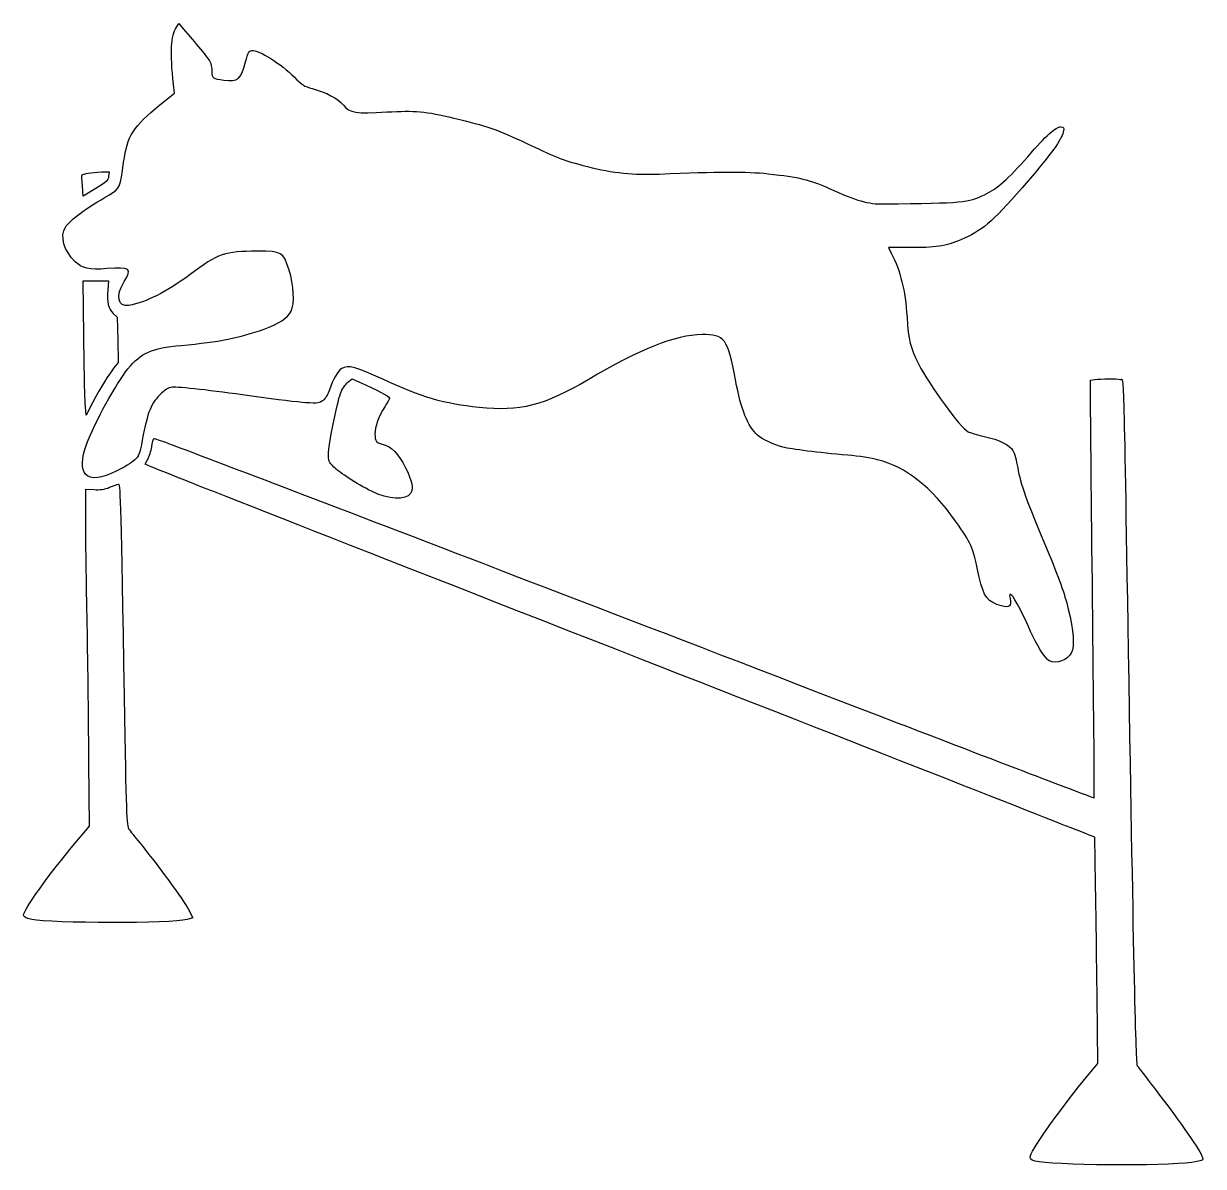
# Model space of a CAD drawing. Header units: centimetres. Extents: x -14 to 14.7, y -16.4 to 11.5.
import ezdxf

# ---------------------------------------------------------------- set-up
doc = ezdxf.new("R2010")
doc.units = ezdxf.units.CM
doc.header["$MEASUREMENT"] = 0
doc.layers.add('Layer 1', color=7, linetype='Continuous')

msp = doc.modelspace()

# ---------------------------------------------------------------- linework, layer by layer
at = {"layer": 'Layer 1'}
for points, knots in [([(-10.3117, 11.37356), (-10.44576, 11.16895), (-10.46692, 10.75973), (-10.38578, 9.98009), (-10.38578, 9.98009), (-10.38578, 9.98009), (-10.36109, 9.7649), (-10.36109, 9.7649), (-10.36109, 9.7649), (-10.36109, 9.7649), (-10.71387, 9.47915), (-10.71387, 9.47915), (-10.71387, 9.47915), (-11.36298, 8.95351), (-11.51468, 8.71715), (-11.59934, 8.08568), (-11.59934, 8.08568), (-11.68048, 7.46479), (-11.69459, 7.43304), (-11.94153, 7.2884), (-11.94153, 7.2884), (-12.52714, 6.95679), (-12.9152, 6.67104), (-13.02103, 6.49465), (-13.02103, 6.49465), (-13.15861, 6.26887), (-13.05984, 5.92315), (-12.78114, 5.65504), (-12.78114, 5.65504), (-12.60828, 5.48923), (-12.44247, 5.45043), (-12.00856, 5.48571), (-12.00856, 5.48571), (-11.43706, 5.52804), (-11.38767, 5.48924), (-11.58523, 5.17174), (-11.58523, 5.17174), (-11.80042, 4.82249), (-11.74398, 4.53674), (-11.46881, 4.58613), (-11.46881, 4.58613), (-11.04548, 4.66374), (-10.5657, 4.90716), (-9.97656, 5.3446), (-9.97656, 5.3446), (-9.28864, 5.85613), (-9.13342, 5.90904), (-8.33614, 5.90904), (-8.33614, 5.90904), (-7.72583, 5.90904), (-7.71172, 5.90198), (-7.56356, 5.45043), (-7.56356, 5.45043), (-7.44362, 5.09765), (-7.42245, 4.62846), (-7.51417, 4.44501), (-7.51417, 4.44501), (-7.59531, 4.28626), (-7.82461, 4.13457), (-8.17034, 4.01109), (-8.17034, 4.01109), (-8.79828, 3.78884), (-9.23926, 3.70417), (-10.19528, 3.61245), (-10.19528, 3.61245), (-10.92553, 3.54542), (-11.16895, 3.43959), (-11.4935, 3.04095), (-11.4935, 3.04095), (-11.78983, 2.67406), (-12.30136, 1.74273), (-12.50597, 1.19945), (-12.50597, 1.19945), (-12.63297, 0.86784), (-12.64003, 0.57856), (-12.53066, 0.4692), (-12.53066, 0.4692), (-12.3966, 0.33514), (-12.13908, 0.36337), (-11.76513, 0.55034), (-11.76513, 0.55034), (-11.5958, 0.63501), (-11.40177, 0.75495), (-11.33827, 0.8114), (-11.33827, 0.8114), (-11.22891, 0.90665), (-11.21127, 0.94898), (-11.14424, 1.30529), (-11.14424, 1.30529), (-11.01371, 2.00379), (-10.92905, 2.2084), (-10.67505, 2.44476), (-10.67505, 2.44476), (-10.54452, 2.5647), (-10.48808, 2.59293), (-10.37519, 2.59293), (-10.37519, 2.59293), (-10.14236, 2.59293), (-9.26747, 2.49062), (-8.36083, 2.3601), (-8.36083, 2.3601), (-7.88458, 2.29307), (-7.34483, 2.22604), (-7.16139, 2.21546), (-7.16139, 2.21546), (-6.85447, 2.19782), (-6.8192, 2.20488), (-6.731, 2.2719), (-6.731, 2.2719), (-6.67808, 2.31423), (-6.61106, 2.42359), (-6.57931, 2.53296), (-6.57931, 2.53296), (-6.5017, 2.76932), (-6.36764, 3.00568), (-6.27945, 3.05154), (-6.27945, 3.05154), (-6.11364, 3.13973), (-5.93373, 3.09387), (-5.27756, 2.78696), (-5.27756, 2.78696), (-4.32153, 2.34599), (-3.78531, 2.18724), (-2.92806, 2.09904), (-2.92806, 2.09904), (-1.92617, 1.99321), (-1.34056, 2.14137), (-0.26812, 2.77637), (-0.26812, 2.77637), (0.98424, 3.5172), (1.87324, 3.86998), (2.50471, 3.87704), (2.50471, 3.87704), (3.06915, 3.88057), (3.13971, 3.78532), (3.33021, 2.76932), (3.33021, 2.76932), (3.46779, 2.03907), (3.63007, 1.62985), (3.86643, 1.42524), (3.86643, 1.42524), (3.97932, 1.32646), (4.27565, 1.18888), (4.48732, 1.13243), (4.48732, 1.13243), (4.70957, 1.07599), (5.33046, 0.99837), (6.06776, 0.93487), (6.06776, 0.93487), (6.32882, 0.91018), (6.6569, 0.86431), (6.79801, 0.82551), (6.79801, 0.82551), (7.48945, 0.64912), (8.1174, 0.15523), (8.69595, -0.67027), (8.69595, -0.67027), (9.10164, -1.2453), (9.09459, -1.22766), (9.27803, -2.03905), (9.27803, -2.03905), (9.38739, -2.52941), (9.48264, -2.64936), (9.82131, -2.74108), (9.82131, -2.74108), (10.01887, -2.794), (10.06473, -2.75166), (10.02945, -2.55764), (10.02945, -2.55764), (10.00828, -2.44475), (10.01181, -2.4377), (10.06826, -2.48356), (10.06826, -2.48356), (10.13529, -2.54), (10.37518, -2.99509), (10.5304, -3.3655), (10.5304, -3.3655), (10.65387, -3.65831), (10.88671, -4.02872), (10.98548, -4.08164), (10.98548, -4.08164), (11.14776, -4.16983), (11.44762, -4.06047), (11.52876, -3.88056), (11.52876, -3.88056), (11.60637, -3.71475), (11.57815, -3.35139), (11.44762, -2.8187), (11.44762, -2.8187), (11.34884, -2.40948), (11.24301, -2.11314), (10.91493, -1.32998), (10.91493, -1.32998), (10.42104, -0.15876), (10.28699, 0.21871), (10.21643, 0.62794), (10.21643, 0.62794), (10.18468, 0.8008), (10.13176, 0.98777), (10.10001, 1.04775), (10.10001, 1.04775), (10.01534, 1.18886), (9.77545, 1.30528), (9.39445, 1.39347), (9.39445, 1.39347), (9.22512, 1.43228), (9.04873, 1.48519), (9.00287, 1.50636), (9.00287, 1.50636), (8.81943, 1.60161), (8.05037, 2.65289), (7.7999, 3.1503), (7.7999, 3.1503), (7.59529, 3.56305), (7.55296, 3.72886), (7.51415, 4.30388), (7.51415, 4.30388), (7.47182, 4.96005), (7.35893, 5.41866), (7.12962, 5.86669), (7.12962, 5.86669), (7.12962, 5.86669), (7.06259, 5.99722), (7.06259, 5.99722), (7.06259, 5.99722), (7.06259, 5.99722), (7.65173, 5.99722), (7.65173, 5.99722), (7.65173, 5.99722), (8.29379, 6.00075), (8.49487, 6.03603), (8.9182, 6.23005), (8.9182, 6.23005), (9.39445, 6.44524), (9.64845, 6.67455), (10.47395, 7.63058), (10.47395, 7.63058), (11.03487, 8.28675), (11.28181, 8.62894), (11.32414, 8.81239), (11.32414, 8.81239), (11.34883, 8.93233), (11.34531, 8.94292), (11.27122, 8.94292), (11.27122, 8.94292), (11.14069, 8.94292), (10.90786, 8.73478), (10.45983, 8.2162), (10.45983, 8.2162), (9.98711, 7.67292), (9.719, 7.43656), (9.4015, 7.28839), (9.4015, 7.28839), (8.98875, 7.09436), (8.91819, 7.08731), (6.94969, 7.06261), (6.94969, 7.06261), (6.56163, 7.05908), (6.29705, 7.13317), (5.60208, 7.44714), (5.60208, 7.44714), (5.12936, 7.65881), (4.89652, 7.71525), (4.12747, 7.79992), (4.12747, 7.79992), (3.58066, 7.85636), (2.9245, 7.85636), (1.47105, 7.79286), (1.47105, 7.79286), (0.85369, 7.76464), (0.33863, 7.81755), (-0.28226, 7.9763), (-0.28226, 7.9763), (-0.89962, 8.13505), (-0.95254, 8.15269), (-1.76393, 8.54074), (-1.76393, 8.54074), (-2.45537, 8.86882), (-2.75524, 8.97113), (-3.54193, 9.1581), (-3.54193, 9.1581), (-4.23337, 9.32391), (-4.4909, 9.34507), (-5.17529, 9.30627), (-5.17529, 9.30627), (-5.94435, 9.26041), (-6.07135, 9.28158), (-6.23715, 9.4756), (-6.23715, 9.4756), (-6.37826, 9.63788), (-6.65343, 9.78604), (-7.00268, 9.87777), (-7.00268, 9.87777), (-7.19318, 9.93069), (-7.25315, 9.96949), (-7.43307, 10.15294), (-7.43307, 10.15294), (-7.75057, 10.4775), (-8.30796, 10.83027), (-8.47376, 10.80558), (-8.47376, 10.80558), (-8.54079, 10.79852), (-8.56548, 10.75266), (-8.62545, 10.53041), (-8.62545, 10.53041), (-8.75245, 10.08238), (-8.79831, 10.04358), (-9.15462, 10.08591), (-9.15462, 10.08591), (-9.42979, 10.11766), (-9.4439, 10.12472), (-9.44743, 10.29758), (-9.44743, 10.29758), (-9.44743, 10.38225), (-9.4686, 10.48808), (-9.49329, 10.53394), (-9.49329, 10.53394), (-9.5321, 10.60802), (-9.8496, 10.99961), (-10.14593, 11.33475), (-10.14593, 11.33475), (-10.14593, 11.33475), (-10.25529, 11.46175), (-10.25529, 11.46175), (-10.25529, 11.46175), (-10.25529, 11.46175), (-10.31173, 11.37356), (-10.31173, 11.37356), (-10.31173, 11.37356), (-10.31173, 11.37356), (-10.3117, 11.37356), (-10.3117, 11.37356)], [0, 0, 0, 0, 0.01190476, 0.01190476, 0.01190476, 0.01190476, 0.02380952, 0.02380952, 0.02380952, 0.02380952, 0.03571429, 0.03571429, 0.03571429, 0.03571429, 0.04761905, 0.04761905, 0.04761905, 0.04761905, 0.05952381, 0.05952381, 0.05952381, 0.05952381, 0.07142857, 0.07142857, 0.07142857, 0.07142857, 0.08333333, 0.08333333, 0.08333333, 0.08333333, 0.0952381, 0.0952381, 0.0952381, 0.0952381, 0.10714286, 0.10714286, 0.10714286, 0.10714286, 0.11904762, 0.11904762, 0.11904762, 0.11904762, 0.13095238, 0.13095238, 0.13095238, 0.13095238, 0.14285714, 0.14285714, 0.14285714, 0.14285714, 0.1547619, 0.1547619, 0.1547619, 0.1547619, 0.16666667, 0.16666667, 0.16666667, 0.16666667, 0.17857143, 0.17857143, 0.17857143, 0.17857143, 0.19047619, 0.19047619, 0.19047619, 0.19047619, 0.20238095, 0.20238095, 0.20238095, 0.20238095, 0.21428571, 0.21428571, 0.21428571, 0.21428571, 0.22619048, 0.22619048, 0.22619048, 0.22619048, 0.23809524, 0.23809524, 0.23809524, 0.23809524, 0.25, 0.25, 0.25, 0.25, 0.26190476, 0.26190476, 0.26190476, 0.26190476, 0.27380952, 0.27380952, 0.27380952, 0.27380952, 0.28571429, 0.28571429, 0.28571429, 0.28571429, 0.29761905, 0.29761905, 0.29761905, 0.29761905, 0.30952381, 0.30952381, 0.30952381, 0.30952381, 0.32142857, 0.32142857, 0.32142857, 0.32142857, 0.33333333, 0.33333333, 0.33333333, 0.33333333, 0.3452381, 0.3452381, 0.3452381, 0.3452381, 0.35714286, 0.35714286, 0.35714286, 0.35714286, 0.36904762, 0.36904762, 0.36904762, 0.36904762, 0.38095238, 0.38095238, 0.38095238, 0.38095238, 0.39285714, 0.39285714, 0.39285714, 0.39285714, 0.4047619, 0.4047619, 0.4047619, 0.4047619, 0.41666667, 0.41666667, 0.41666667, 0.41666667, 0.42857143, 0.42857143, 0.42857143, 0.42857143, 0.44047619, 0.44047619, 0.44047619, 0.44047619, 0.45238095, 0.45238095, 0.45238095, 0.45238095, 0.46428571, 0.46428571, 0.46428571, 0.46428571, 0.47619048, 0.47619048, 0.47619048, 0.47619048, 0.48809524, 0.48809524, 0.48809524, 0.48809524, 0.5, 0.5, 0.5, 0.5, 0.51190476, 0.51190476, 0.51190476, 0.51190476, 0.52380952, 0.52380952, 0.52380952, 0.52380952, 0.53571429, 0.53571429, 0.53571429, 0.53571429, 0.54761905, 0.54761905, 0.54761905, 0.54761905, 0.55952381, 0.55952381, 0.55952381, 0.55952381, 0.57142857, 0.57142857, 0.57142857, 0.57142857, 0.58333333, 0.58333333, 0.58333333, 0.58333333, 0.5952381, 0.5952381, 0.5952381, 0.5952381, 0.60714286, 0.60714286, 0.60714286, 0.60714286, 0.61904762, 0.61904762, 0.61904762, 0.61904762, 0.63095238, 0.63095238, 0.63095238, 0.63095238, 0.64285714, 0.64285714, 0.64285714, 0.64285714, 0.6547619, 0.6547619, 0.6547619, 0.6547619, 0.66666667, 0.66666667, 0.66666667, 0.66666667, 0.67857143, 0.67857143, 0.67857143, 0.67857143, 0.69047619, 0.69047619, 0.69047619, 0.69047619, 0.70238095, 0.70238095, 0.70238095, 0.70238095, 0.71428571, 0.71428571, 0.71428571, 0.71428571, 0.72619048, 0.72619048, 0.72619048, 0.72619048, 0.73809524, 0.73809524, 0.73809524, 0.73809524, 0.75, 0.75, 0.75, 0.75, 0.76190476, 0.76190476, 0.76190476, 0.76190476, 0.77380952, 0.77380952, 0.77380952, 0.77380952, 0.78571429, 0.78571429, 0.78571429, 0.78571429, 0.79761905, 0.79761905, 0.79761905, 0.79761905, 0.80952381, 0.80952381, 0.80952381, 0.80952381, 0.82142857, 0.82142857, 0.82142857, 0.82142857, 0.83333333, 0.83333333, 0.83333333, 0.83333333, 0.8452381, 0.8452381, 0.8452381, 0.8452381, 0.85714286, 0.85714286, 0.85714286, 0.85714286, 0.86904762, 0.86904762, 0.86904762, 0.86904762, 0.88095238, 0.88095238, 0.88095238, 0.88095238, 0.89285714, 0.89285714, 0.89285714, 0.89285714, 0.9047619, 0.9047619, 0.9047619, 0.9047619, 0.91666667, 0.91666667, 0.91666667, 0.91666667, 0.92857143, 0.92857143, 0.92857143, 0.92857143, 0.94047619, 0.94047619, 0.94047619, 0.94047619, 0.95238095, 0.95238095, 0.95238095, 0.95238095, 0.96428571, 0.96428571, 0.96428571, 0.96428571, 0.97619048, 0.97619048, 0.97619048, 0.97619048, 1, 1, 1, 1]), ([(-12.46364, 7.81403), (-12.5342, 7.79992), (-12.60122, 7.78228), (-12.61181, 7.77522), (-12.61181, 7.77522), (-12.61887, 7.76464), (-12.61887, 7.64469), (-12.60475, 7.50711), (-12.60475, 7.50711), (-12.60475, 7.50711), (-12.58358, 7.25664), (-12.58358, 7.25664), (-12.58358, 7.25664), (-12.58358, 7.25664), (-12.28019, 7.44008), (-12.28019, 7.44008), (-12.28019, 7.44008), (-12.01208, 7.60236), (-11.9768, 7.63764), (-11.96622, 7.73641), (-11.96622, 7.73641), (-11.96622, 7.73641), (-11.95564, 7.8493), (-11.95564, 7.8493), (-11.95564, 7.8493), (-11.95564, 7.8493), (-12.14261, 7.84577), (-12.14261, 7.84577), (-12.14261, 7.84577), (-12.24492, 7.84224), (-12.38955, 7.82813), (-12.46364, 7.81402), (-12.46364, 7.81402), (-12.46364, 7.81402), (-12.46364, 7.81403), (-12.46364, 7.81403)], [0, 0, 0, 0, 0.1, 0.1, 0.1, 0.1, 0.2, 0.2, 0.2, 0.2, 0.3, 0.3, 0.3, 0.3, 0.4, 0.4, 0.4, 0.4, 0.5, 0.5, 0.5, 0.5, 0.6, 0.6, 0.6, 0.6, 0.7, 0.7, 0.7, 0.7, 0.8, 0.8, 0.8, 0.8, 1, 1, 1, 1]), ([(-12.573, 3.84528), (-12.56242, 3.10797), (-12.54831, 2.37067), (-12.53772, 2.20839), (-12.53772, 2.20839), (-12.53772, 2.20839), (-12.51655, 1.91206), (-12.51655, 1.91206), (-12.51655, 1.91206), (-12.51655, 1.91206), (-12.35074, 2.22603), (-12.35074, 2.22603), (-12.35074, 2.22603), (-12.1426, 2.61761), (-11.9768, 2.88925), (-11.83568, 3.06564), (-11.83568, 3.06564), (-11.83568, 3.06564), (-11.72985, 3.1997), (-11.72985, 3.1997), (-11.72985, 3.1997), (-11.72985, 3.1997), (-11.74043, 3.75003), (-11.74043, 3.75003), (-11.74043, 3.75003), (-11.74043, 3.75003), (-11.75454, 4.30036), (-11.75454, 4.30036), (-11.75454, 4.30036), (-11.75454, 4.30036), (-11.85332, 4.39208), (-11.85332, 4.39208), (-11.85332, 4.39208), (-11.97326, 4.50497), (-12.00854, 4.66725), (-11.98738, 4.96711), (-11.98738, 4.96711), (-11.98738, 4.96711), (-11.96974, 5.18583), (-11.96974, 5.18583), (-11.96974, 5.18583), (-11.96974, 5.18583), (-12.28018, 5.18583), (-12.28018, 5.18583), (-12.28018, 5.18583), (-12.28018, 5.18583), (-12.5871, 5.18583), (-12.5871, 5.18583), (-12.5871, 5.18583), (-12.5871, 5.18583), (-12.57299, 3.84527), (-12.57299, 3.84527), (-12.57299, 3.84527), (-12.57299, 3.84527), (-12.573, 3.84528), (-12.573, 3.84528)], [0, 0, 0, 0, 0.06666667, 0.06666667, 0.06666667, 0.06666667, 0.13333333, 0.13333333, 0.13333333, 0.13333333, 0.2, 0.2, 0.2, 0.2, 0.26666667, 0.26666667, 0.26666667, 0.26666667, 0.33333333, 0.33333333, 0.33333333, 0.33333333, 0.4, 0.4, 0.4, 0.4, 0.46666667, 0.46666667, 0.46666667, 0.46666667, 0.53333333, 0.53333333, 0.53333333, 0.53333333, 0.6, 0.6, 0.6, 0.6, 0.66666667, 0.66666667, 0.66666667, 0.66666667, 0.73333333, 0.73333333, 0.73333333, 0.73333333, 0.8, 0.8, 0.8, 0.8, 0.86666667, 0.86666667, 0.86666667, 0.86666667, 1, 1, 1, 1]), ([(12.09322, 2.77989), (12.09322, 2.77989), (11.99444, 2.76578), (11.99444, 2.76578), (11.99444, 2.76578), (11.99444, 2.76578), (11.99444, 2.03553), (11.99444, 2.03553), (11.99444, 2.03553), (11.99444, 1.63336), (12.01913, -0.65616), (12.04736, -3.05153), (12.04736, -3.05153), (12.07205, -5.44689), (12.08969, -7.41539), (12.08264, -7.42245), (12.08264, -7.42245), (12.07206, -7.42951), (9.91306, -6.60401), (7.27781, -5.59153), (7.27781, -5.59153), (-3.43958, -1.46403), (-10.81616, 1.35819), (-10.85144, 1.34408), (-10.85144, 1.34408), (-10.87261, 1.33702), (-10.90083, 1.2453), (-10.91494, 1.13947), (-10.91494, 1.13947), (-10.92905, 1.03716), (-10.97138, 0.89958), (-11.01019, 0.83608), (-11.01019, 0.83608), (-11.01019, 0.83608), (-11.07722, 0.71966), (-11.07722, 0.71966), (-11.07722, 0.71966), (-11.07722, 0.71966), (-10.92553, 0.65263), (-10.92553, 0.65263), (-10.92553, 0.65263), (-10.68917, 0.5468), (-5.59506, -1.45345), (1.02305, -4.03931), (1.02305, -4.03931), (6.07836, -6.01487), (11.28183, -8.05745), (11.94505, -8.32556), (11.94505, -8.32556), (11.94505, -8.32556), (12.09322, -8.382), (12.09322, -8.382), (12.09322, -8.382), (12.09322, -8.382), (12.11439, -9.51794), (12.11439, -9.51794), (12.11439, -9.51794), (12.12497, -10.14236), (12.14261, -11.38413), (12.1532, -12.27666), (12.1532, -12.27666), (12.1532, -12.27666), (12.17084, -13.89944), (12.17084, -13.89944), (12.17084, -13.89944), (12.17084, -13.89944), (11.92037, -14.1993), (11.92037, -14.1993), (11.92037, -14.1993), (11.35593, -14.87663), (10.5657, -15.9773), (10.5269, -16.14663), (10.5269, -16.14663), (10.50926, -16.2313), (10.51984, -16.24541), (10.64332, -16.28069), (10.64332, -16.28069), (11.01021, -16.38652), (13.79715, -16.41122), (14.45685, -16.31244), (14.45685, -16.31244), (14.72496, -16.27363), (14.74613, -16.26305), (14.72496, -16.19602), (14.72496, -16.19602), (14.67557, -16.03727), (14.23107, -15.39521), (13.55021, -14.50621), (13.55021, -14.50621), (13.3456, -14.23457), (13.15863, -13.99115), (13.13393, -13.9594), (13.13393, -13.9594), (13.0916, -13.8959), (13.04221, -11.74748), (12.91168, -3.8629), (12.91168, -3.8629), (12.79174, 3.33377), (12.80585, 2.76227), (12.72118, 2.78343), (12.72118, 2.78343), (12.64004, 2.8046), (12.24493, 2.80107), (12.09324, 2.7799), (12.09324, 2.7799), (12.09324, 2.7799), (12.09322, 2.77989), (12.09322, 2.77989)], [0, 0, 0, 0, 0.03571429, 0.03571429, 0.03571429, 0.03571429, 0.07142857, 0.07142857, 0.07142857, 0.07142857, 0.10714286, 0.10714286, 0.10714286, 0.10714286, 0.14285714, 0.14285714, 0.14285714, 0.14285714, 0.17857143, 0.17857143, 0.17857143, 0.17857143, 0.21428571, 0.21428571, 0.21428571, 0.21428571, 0.25, 0.25, 0.25, 0.25, 0.28571429, 0.28571429, 0.28571429, 0.28571429, 0.32142857, 0.32142857, 0.32142857, 0.32142857, 0.35714286, 0.35714286, 0.35714286, 0.35714286, 0.39285714, 0.39285714, 0.39285714, 0.39285714, 0.42857143, 0.42857143, 0.42857143, 0.42857143, 0.46428571, 0.46428571, 0.46428571, 0.46428571, 0.5, 0.5, 0.5, 0.5, 0.53571429, 0.53571429, 0.53571429, 0.53571429, 0.57142857, 0.57142857, 0.57142857, 0.57142857, 0.60714286, 0.60714286, 0.60714286, 0.60714286, 0.64285714, 0.64285714, 0.64285714, 0.64285714, 0.67857143, 0.67857143, 0.67857143, 0.67857143, 0.71428571, 0.71428571, 0.71428571, 0.71428571, 0.75, 0.75, 0.75, 0.75, 0.78571429, 0.78571429, 0.78571429, 0.78571429, 0.82142857, 0.82142857, 0.82142857, 0.82142857, 0.85714286, 0.85714286, 0.85714286, 0.85714286, 0.89285714, 0.89285714, 0.89285714, 0.89285714, 0.92857143, 0.92857143, 0.92857143, 0.92857143, 1, 1, 1, 1]), ([(-6.13128, 2.71286), (-6.19478, 2.65994), (-6.26886, 2.55058), (-6.30767, 2.44122), (-6.30767, 2.44122), (-6.39939, 2.1978), (-6.604, 1.17475), (-6.604, 0.95955), (-6.604, 0.95955), (-6.604, 0.80786), (-6.58989, 0.76905), (-6.46994, 0.64558), (-6.46994, 0.64558), (-6.32883, 0.50094), (-5.91961, 0.23989), (-5.55272, 0.05644), (-5.55272, 0.05644), (-5.13644, -0.14817), (-4.71311, -0.17287), (-4.60022, 0.00352), (-4.60022, 0.00352), (-4.51908, 0.12346), (-4.55436, 0.28927), (-4.72722, 0.64205), (-4.72722, 0.64205), (-4.88244, 0.95602), (-5.07647, 1.15711), (-5.26344, 1.19591), (-5.26344, 1.19591), (-5.42572, 1.22766), (-5.46805, 1.28058), (-5.46805, 1.44991), (-5.46805, 1.44991), (-5.46805, 1.63335), (-5.37986, 1.87677), (-5.22816, 2.11313), (-5.22816, 2.11313), (-5.16466, 2.21191), (-5.11527, 2.30716), (-5.11527, 2.32832), (-5.11527, 2.32832), (-5.11527, 2.3636), (-5.44335, 2.53999), (-5.84199, 2.7199), (-5.84199, 2.7199), (-5.84199, 2.7199), (-6.02191, 2.79751), (-6.02191, 2.79751), (-6.02191, 2.79751), (-6.02191, 2.79751), (-6.13127, 2.71284), (-6.13127, 2.71284), (-6.13127, 2.71284), (-6.13127, 2.71284), (-6.13128, 2.71286), (-6.13128, 2.71286)], [0, 0, 0, 0, 0.06666667, 0.06666667, 0.06666667, 0.06666667, 0.13333333, 0.13333333, 0.13333333, 0.13333333, 0.2, 0.2, 0.2, 0.2, 0.26666667, 0.26666667, 0.26666667, 0.26666667, 0.33333333, 0.33333333, 0.33333333, 0.33333333, 0.4, 0.4, 0.4, 0.4, 0.46666667, 0.46666667, 0.46666667, 0.46666667, 0.53333333, 0.53333333, 0.53333333, 0.53333333, 0.6, 0.6, 0.6, 0.6, 0.66666667, 0.66666667, 0.66666667, 0.66666667, 0.73333333, 0.73333333, 0.73333333, 0.73333333, 0.8, 0.8, 0.8, 0.8, 0.86666667, 0.86666667, 0.86666667, 0.86666667, 1, 1, 1, 1]), ([(-11.94153, 0.15169), (-12.065, 0.1023), (-12.17789, 0.08466), (-12.32253, 0.09525), (-12.32253, 0.09525), (-12.32253, 0.09525), (-12.52361, 0.10583), (-12.52361, 0.10583), (-12.52361, 0.10583), (-12.52361, 0.10583), (-12.52361, -0.635), (-12.52361, -0.635), (-12.52361, -0.635), (-12.52361, -1.04069), (-12.5095, -2.19428), (-12.48833, -3.19264), (-12.48833, -3.19264), (-12.47069, -4.191), (-12.45305, -5.70795), (-12.446, -6.56167), (-12.446, -6.56167), (-12.446, -6.56167), (-12.43542, -8.11389), (-12.43542, -8.11389), (-12.43542, -8.11389), (-12.43542, -8.11389), (-12.74586, -8.48431), (-12.74586, -8.48431), (-12.74586, -8.48431), (-13.44789, -9.32039), (-14.04055, -10.14589), (-14.04055, -10.287), (-14.04055, -10.287), (-14.04055, -10.33286), (-13.99116, -10.35756), (-13.83947, -10.38931), (-13.83947, -10.38931), (-13.38086, -10.48456), (-10.39989, -10.48809), (-10.06122, -10.39284), (-10.06122, -10.39284), (-10.06122, -10.39284), (-9.90953, -10.35051), (-9.90953, -10.35051), (-9.90953, -10.35051), (-9.90953, -10.35051), (-10.02595, -10.13179), (-10.02595, -10.13179), (-10.02595, -10.13179), (-10.13531, -9.92012), (-10.77737, -9.04171), (-11.20776, -8.51607), (-11.20776, -8.51607), (-11.32065, -8.37849), (-11.44059, -8.22679), (-11.47234, -8.18446), (-11.47234, -8.18446), (-11.52878, -8.1139), (-11.53937, -7.83521), (-11.58876, -4.95302), (-11.58876, -4.95302), (-11.66637, -0.3916), (-11.68048, 0.22929), (-11.72634, 0.22576), (-11.72634, 0.22576), (-11.74751, 0.22223), (-11.84276, 0.19048), (-11.94153, 0.15168), (-11.94153, 0.15168), (-11.94153, 0.15168), (-11.94153, 0.15169), (-11.94153, 0.15169)], [0, 0, 0, 0, 0.05263158, 0.05263158, 0.05263158, 0.05263158, 0.10526316, 0.10526316, 0.10526316, 0.10526316, 0.15789474, 0.15789474, 0.15789474, 0.15789474, 0.21052632, 0.21052632, 0.21052632, 0.21052632, 0.26315789, 0.26315789, 0.26315789, 0.26315789, 0.31578947, 0.31578947, 0.31578947, 0.31578947, 0.36842105, 0.36842105, 0.36842105, 0.36842105, 0.42105263, 0.42105263, 0.42105263, 0.42105263, 0.47368421, 0.47368421, 0.47368421, 0.47368421, 0.52631579, 0.52631579, 0.52631579, 0.52631579, 0.57894737, 0.57894737, 0.57894737, 0.57894737, 0.63157895, 0.63157895, 0.63157895, 0.63157895, 0.68421053, 0.68421053, 0.68421053, 0.68421053, 0.73684211, 0.73684211, 0.73684211, 0.73684211, 0.78947368, 0.78947368, 0.78947368, 0.78947368, 0.84210526, 0.84210526, 0.84210526, 0.84210526, 0.89473684, 0.89473684, 0.89473684, 0.89473684, 1, 1, 1, 1])]:
    msp.add_open_spline(points, degree=3, knots=knots, dxfattribs=at)

doc.saveas('drawing.dxf')
